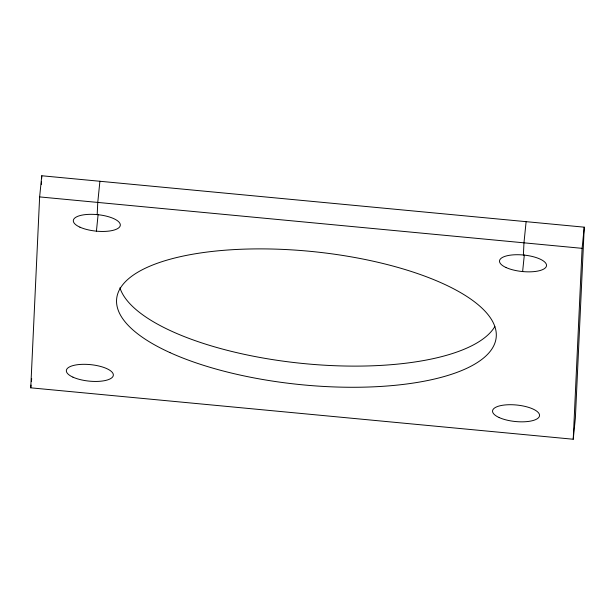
<?xml version="1.0" encoding="UTF-8"?>
<svg xmlns="http://www.w3.org/2000/svg" width="615" height="615" viewBox="0 0 615 615"><rect width="100%" height="100%" fill="white"/><g stroke="black" fill="none" stroke-linecap="round" stroke-linejoin="round"><path stroke-width="0.92" d="M30.75 387.827L39.629 196.915L41.774 175.759L584.25 227.173L575.371 418.085L573.226 439.241L30.75 387.827L31.027 385.067M41.374 184.392L41.505 181.51M41.643 178.634L41.774 175.759M97.193 214.612L97.762 202.427L99.907 181.264M523.396 255.01L523.965 242.825L526.117 221.669M573.226 439.241L582.098 248.337L584.25 227.173M31.403 381.385L31.688 378.625M96.424 231.163L98.108 214.597M522.627 271.561L524.311 254.994M39.629 196.915L582.098 248.337M494.844 326.55A190.75 66.804 5.8 0 1 300.866 363.281A190.75 66.804 5.8 0 1 119.925 287.797M79.912 227.158A23.616 8.272 5.8 0 0 119.418 227.181A23.616 8.272 5.8 0 0 91.097 214.32A23.616 8.272 5.8 0 0 79.912 227.158M506.122 267.563A23.616 8.272 5.8 0 0 545.62 267.579A23.616 8.272 5.8 0 0 517.3 254.718A23.616 8.272 5.8 0 0 506.122 267.563M499.149 417.547A23.616 8.272 5.8 0 0 538.648 417.57A23.616 8.272 5.8 0 0 510.327 404.708A23.616 8.272 5.8 0 0 499.149 417.547M72.939 377.149A23.616 8.272 5.8 0 0 112.445 377.172A23.616 8.272 5.8 0 0 84.124 364.311A23.616 8.272 5.8 0 0 72.939 377.149M169.971 352.603A190.75 66.804 5.8 0 0 489.017 352.756A190.75 66.804 5.8 0 0 260.283 248.883A190.75 66.804 5.8 0 0 169.971 352.603"/></g></svg>
